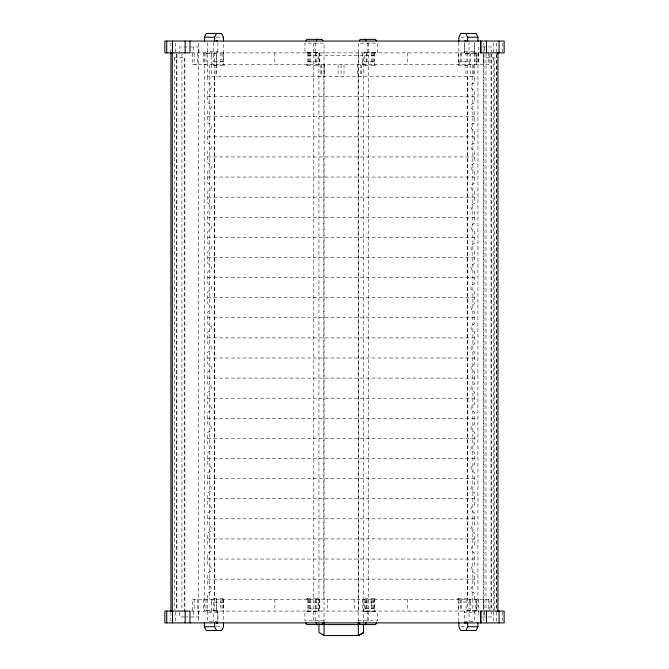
<?xml version="1.0" encoding="UTF-8"?>
<svg xmlns="http://www.w3.org/2000/svg" width="669" height="669" viewBox="0 0 669 669"><rect width="100%" height="100%" fill="white"/><g stroke="black" fill="none" stroke-linecap="round" stroke-linejoin="round"><path stroke-width="0.5" stroke-dasharray="3.35 2.51" d="M216.171 611.065A2.024 1.012 -89.9 0 1 217.308 610.655A2.024 1.012 -89.9 0 1 217.893 612.637L217.893 621.317L207.658 621.317L207.674 611.065M466.176 52.876A2.024 1.012 -90 0 1 465.039 53.294A2.024 1.012 -90 0 1 464.445 51.304L464.445 42.632M476.42 52.876A2.024 1.012 -90 0 1 475.283 53.294A2.024 1.012 -90 0 1 474.689 51.304L474.689 42.632M211.73 55.845L211.755 52.884L211.789 64.709M211.73 602.192L211.755 599.24L211.73 611.065M375.894 611.065A2.024 1.012 -89.9 0 1 374.473 611.09A2.024 1.012 -89.9 0 1 374.439 608.246L374.439 602.058A2.024 1.012 -90 0 1 374.439 599.29A2.024 1.012 89.9 0 1 375.894 599.24M374.439 608.246L364.245 608.196M364.212 608.221L364.212 602.075A2.024 1.012 -89.9 0 1 364.229 599.223A2.024 1.012 -89.9 0 1 365.659 599.24L365.617 611.065A2.024 1.012 90 0 1 364.229 611.081A2.024 1.012 90 0 1 364.204 608.23L364.237 608.205M196.535 64.709L195.248 64.709M206.027 52.884L206.027 64.709L204.363 64.709L207.256 64.709L207.256 52.884M475.726 610.471L465.331 610.488M216.346 37.205L223.513 37.205M460.882 37.205L466 37.205M482.491 46.964L491.514 46.964L491.514 51.898M464.445 51.304L474.689 51.304M307.163 52.282L317.407 52.282M364.94 52.282L375.184 52.282M191.041 52.876L479.631 52.884M206.771 53.461L217.007 53.461M465.331 53.461L475.575 53.461M316.688 52.876A2.024 1.012 89.9 0 1 318.126 52.884A2.024 1.012 89.9 0 1 318.126 55.753L307.882 55.744A2.024 1.012 89.9 0 0 307.882 52.884A2.024 1.012 89.9 0 0 306.444 52.876M365.659 52.876A2.024 1.012 -90 0 0 364.22 52.876A2.024 1.012 -90 0 0 364.22 55.744L374.464 55.744A2.024 1.012 89.9 0 1 374.464 52.876A2.024 1.012 89.9 0 1 375.894 52.884M173.84 57.827L184.903 57.827L184.903 611.065M214.707 64.709A2.024 1.02 -90 0 1 213.269 64.701A2.024 1.02 -90 0 1 213.269 61.832L223.513 61.841L223.513 42.398M316.688 64.709A2.024 1.012 -89.9 0 0 318.126 64.701A2.024 1.012 -89.9 0 0 318.126 61.832L307.882 61.841A2.024 1.012 -89.9 0 1 307.882 64.701A2.024 1.012 -89.9 0 1 306.444 64.709M364.22 55.744L364.22 61.841L374.464 61.841A2.024 1.012 -90 0 0 374.464 64.709A2.024 1.012 -90 0 0 375.894 64.701M458.834 42.398L458.834 61.841L469.069 61.841L469.069 42.398M213.988 65.303L224.232 65.303M307.163 65.303L317.407 65.303M364.94 65.303L375.184 65.303M458.114 65.303L468.359 65.303M207.758 96.645L474.589 96.645M207.758 116.749L474.589 116.749M207.758 136.852L474.589 136.852M207.758 156.956L474.589 156.956M207.758 177.059L474.589 177.059M207.758 197.163L474.589 197.163M207.758 217.266L474.589 217.266M207.758 237.37L474.589 237.37M207.758 257.473L474.589 257.473M207.758 277.576L474.589 277.576M207.758 297.68L474.589 297.68M207.758 317.783L474.589 317.783M207.758 337.887L474.589 337.887M207.758 357.99L474.589 357.99M207.758 378.094L474.589 378.094M207.758 398.197L474.589 398.197M207.758 418.301L474.589 418.301M207.758 438.404L474.589 438.404M207.758 458.508L474.589 458.508M207.758 478.619L474.589 478.619M207.758 498.723L474.589 498.723M207.758 518.826L474.589 518.826M207.758 538.93L474.589 538.93M207.758 559.033L474.589 559.033M207.758 579.137L474.589 579.137M213.988 598.646L224.232 598.646M307.163 598.646L317.407 598.646M364.94 598.646L375.184 598.646M458.114 598.646L468.359 598.646M214.707 599.24A2.024 1.012 -89.9 0 0 213.277 599.24A2.024 1.012 -89.9 0 0 213.269 602.108L223.513 602.108L223.513 621.551M316.688 599.232A2.024 1.012 89.9 0 1 318.126 599.24A2.024 1.012 89.9 0 1 318.126 602.108L307.882 602.108A2.024 1.012 89.9 0 0 307.882 599.24A2.024 1.012 89.9 0 0 306.444 599.24M364.245 602.108L374.423 602.108M458.834 621.551L458.834 602.108L469.069 602.108A2.024 1.012 90 0 0 469.069 599.24A2.024 1.012 90 0 0 467.639 599.24M318.126 602.108L318.126 608.196L307.882 608.196A2.024 1.012 -90 0 1 307.882 611.065A2.024 1.012 -90 0 1 306.444 611.065M206.771 610.488L217.007 610.488M191.041 611.065L479.631 611.065M307.163 611.658L317.407 611.658M364.94 611.658L375.184 611.658M217.893 612.637L207.658 612.637A2.024 1.012 90 0 0 207.064 610.655A2.024 1.012 90 0 0 205.927 611.065M184.209 616.977L179.61 616.977L179.61 611.065M184.535 616.977L198.927 616.977L198.927 611.065M482.491 616.977L491.514 616.977L491.514 612.051M324.039 620.824L304.922 620.824L304.922 611.065M358.308 620.824L377.425 620.824L377.425 611.065M216.346 626.736L221.464 626.736M460.882 626.736L466 626.736M367.013 611.006L371.596 611.006M476.42 611.065L476.311 610.914A2.024 1.012 -89.9 0 0 474.965 611.065L474.689 612.637L464.445 612.637A2.024 1.012 -90 0 1 465.039 610.655A2.024 1.012 -90 0 1 466.176 611.065M470.616 602.192L470.591 599.24L470.566 611.065M362.514 61.757L362.539 64.709M502.243 43.025L502.243 51.898M502.243 612.051L502.243 620.916M496.54 43.025L496.54 53.587M496.54 54.632L496.54 611.399M496.54 612.051L496.54 621.844M496.54 53.921L496.54 610.019M494.307 610.019L494.307 57.827L483.244 57.827L483.244 610.019M493.605 57.827L493.605 610.019M493.237 43.025L493.237 51.898M493.237 612.051L493.237 620.916M491.514 53.921L491.514 610.019M491.021 53.921L491.021 610.019M489.85 53.863L489.85 64.709L192.404 64.709L192.404 52.876M489.85 610.078L489.85 599.24L192.404 599.24L192.404 611.065M488.211 52.884L488.211 64.709M488.211 599.24L488.211 611.065M485.995 53.921L485.995 610.019M484.331 46.964L484.331 51.898M484.331 612.051L484.331 616.977M483.888 43.025L483.888 51.898M483.896 53.871L483.938 610.019M483.888 612.051L483.888 620.916M483.804 53.871L483.804 64.709M483.804 599.24L483.804 610.078M478.812 46.964L478.812 64.709M478.812 599.24L478.812 616.977M478.168 52.884L478.168 64.709M477.942 52.876L477.909 611.065M476.345 610.939L476.345 599.24L476.311 611.065M475.09 52.884L475.09 64.709M475.115 599.24L475.115 611.065M474.681 43.025L474.681 52.876M474.681 611.065L474.689 621.317L464.445 621.317L464.445 611.065M474.589 599.24L474.589 593.436L474.078 592.851A3.696 3.696 0 0 1 474.078 585.526L474.589 584.94L474.589 573.325L474.078 572.739A3.696 3.696 0 0 1 474.078 565.422L474.589 564.837L474.589 553.221L474.078 552.636A3.696 3.696 0 0 1 474.078 545.319L474.589 544.733L474.589 533.118L474.078 532.532A3.696 3.696 0 0 1 474.078 525.215L474.589 524.63L474.589 513.014L474.078 512.429A3.696 3.696 0 0 1 474.078 505.112L474.589 504.526L474.589 492.911L474.078 492.325A3.696 3.696 0 0 1 474.078 485.008L474.589 484.423L474.589 472.807L474.078 472.222A3.696 3.696 0 0 1 474.078 464.905L474.589 464.319L474.589 452.704L474.078 452.119A3.696 3.696 0 0 1 474.078 444.801L474.589 444.216L474.589 432.6L474.078 432.015A3.696 3.696 0 0 1 474.078 424.698L474.589 424.113L474.589 412.497L474.078 411.912A3.696 3.696 0 0 1 474.078 404.594L474.589 404.009L474.589 392.394L474.078 391.808A3.696 3.696 0 0 1 474.078 384.491L474.589 383.906L474.589 372.29L474.078 371.705A3.696 3.696 0 0 1 474.078 364.388L474.589 363.802L474.589 352.187L474.078 351.601A3.696 3.696 0 0 1 474.078 344.284L474.589 343.699L474.589 332.083L474.078 331.498A3.696 3.696 0 0 1 474.078 324.181L474.589 323.587L474.589 311.98L474.078 311.394A3.696 3.696 0 0 1 474.078 304.069L474.589 303.483L474.589 291.876L474.078 291.291A3.696 3.696 0 0 1 474.078 283.965L474.589 283.38L474.589 271.773L474.078 271.188A3.696 3.696 0 0 1 474.078 263.862L474.589 263.277L474.589 251.669L474.078 251.084A3.696 3.696 0 0 1 474.078 243.759L474.589 243.173L474.589 231.566L474.078 230.981A3.696 3.696 0 0 1 474.078 223.655L474.589 223.07L474.589 211.463L474.078 210.877A3.696 3.696 0 0 1 474.078 203.552L474.589 202.966L474.589 191.359L474.078 190.774A3.696 3.696 0 0 1 474.078 183.448L474.589 182.863L474.589 171.256L474.078 170.67A3.696 3.696 0 0 1 474.078 163.345L474.589 162.759L474.589 151.152L474.078 150.558A3.696 3.696 0 0 1 474.078 143.241L474.589 142.656L474.589 131.04L474.078 130.455A3.696 3.696 0 0 1 474.078 123.138L474.589 122.552L474.589 110.937L474.078 110.352A3.696 3.696 0 0 1 474.078 103.034L474.589 102.449L474.589 90.833L474.078 90.248A3.696 3.696 0 0 1 474.078 82.931L474.589 82.346L474.589 76.542L207.699 76.542L207.699 64.709M474.329 64.709L474.329 76.542M474.212 52.884L474.212 64.709M473.15 64.709L473.15 76.542M472.858 64.709L472.858 599.24M472.824 599.24L472.824 611.065M470.55 52.884L470.616 64.709M470.391 64.709L470.391 76.542M469.069 602.108L469.069 621.551M467.698 52.876L467.698 611.065M467.539 76.542L467.539 599.24M466.05 52.884L466.05 64.709M466.117 599.24L466.117 611.065M465.959 64.709L465.959 76.542M464.445 43.025L464.445 52.876M461.493 52.884L461.493 64.709M461.493 599.24L461.493 611.065M460.247 52.884L460.247 64.709M460.247 599.24L460.247 611.065M458.6 52.884L458.6 64.709M458.6 599.24L458.6 611.065M407.488 52.884L407.488 64.709M407.488 599.24L407.488 611.065M377.425 52.876L377.425 43.117L358.308 43.117L358.291 622.488M374.506 52.884L374.506 64.709M374.506 599.24L374.506 611.065M373.82 52.884L373.82 64.709M373.82 599.24L373.82 611.065M372.817 52.884L372.817 64.709M372.85 599.24L372.85 611.065M371.671 602.108L371.671 608.196M371.596 52.884L371.596 64.709M371.596 599.24L371.596 611.065M368.552 43.117L368.552 620.824M367.181 43.117L367.181 52.876M367.181 611.065L367.181 620.824M367.013 52.884L367.013 64.709M367.013 599.24L367.013 611.065M366.236 52.884L366.236 64.709M366.236 599.24L366.236 611.065M363.443 623.533L363.443 55.243L318.929 55.243L318.929 623.533M362.514 52.884L362.581 64.709M362.514 599.24L362.581 611.065M361.302 64.709L361.302 76.542M360.783 64.709L360.783 76.542M358.283 52.884L358.283 64.709M358.283 611.065L358.124 64.709M357.664 64.709L357.664 76.542M354.629 599.24L354.629 611.065M344.033 64.709L344.033 76.542M341.073 64.709L341.073 76.542M338.121 64.709L338.121 76.542M327.718 599.24L327.718 611.065M324.34 64.709L324.34 76.542M324.047 622.488L324.039 43.117L304.922 43.117L304.922 52.876M323.905 64.709L323.88 599.24M321.245 64.709L321.245 76.542M320.852 64.709L320.852 76.542M319.832 52.884L319.832 64.709M319.832 599.24L319.832 611.065M319.765 52.884L319.765 64.709M319.765 599.24L319.765 611.065M318.126 55.744L318.126 61.841M316.111 52.884L316.111 64.709M316.111 599.24L316.111 611.065M315.333 52.884L315.333 64.709M315.333 599.24L315.333 611.065M315.166 43.117L315.166 52.876M315.166 611.065L315.166 620.824M313.794 43.117L313.794 620.824M310.751 52.884L310.751 64.709M310.751 599.24L310.751 611.065M309.53 52.884L309.53 64.709M309.53 599.24L309.53 611.065M308.526 52.884L308.526 64.709M308.526 599.24L308.526 611.065M307.84 52.884L307.84 64.709M307.84 599.24L307.84 611.065M274.859 52.884L274.859 64.709M274.859 599.24L274.859 611.065M223.747 52.884L223.747 64.709M223.747 599.24L223.747 611.065M222.1 52.884L222.1 64.709M222.1 599.24L222.1 611.065M220.854 52.884L220.854 64.709M220.854 599.24L220.854 611.065M217.893 42.632L217.893 52.876M217.893 611.065L217.893 620.916M216.288 64.709L216.288 52.884L216.137 76.542M216.07 64.709L216.07 76.542M214.649 52.876L214.649 611.065M214.49 76.542L214.49 599.24M213.277 42.398L213.277 61.841M213.277 602.108L213.277 621.551M211.638 64.709L211.638 76.542M209.489 64.709L209.489 599.24M207.758 76.542L207.758 82.346L208.268 82.931A3.696 3.696 0 0 1 208.268 90.248L207.758 90.833L207.758 102.449L208.268 103.034A3.696 3.696 0 0 1 208.268 110.352L207.758 110.937L207.758 122.552L208.268 123.138A3.696 3.696 0 0 1 208.268 130.455L207.758 131.04L207.758 142.656L208.268 143.241A3.696 3.696 0 0 1 208.268 150.558L207.758 151.152L207.758 162.759L208.268 163.345A3.696 3.696 0 0 1 208.268 170.67L207.758 171.256L207.758 182.863L208.268 183.448A3.696 3.696 0 0 1 208.268 190.774L207.758 191.359L207.758 202.966L208.268 203.552A3.696 3.696 0 0 1 208.268 210.877L207.758 211.463L207.758 223.07L208.268 223.655A3.696 3.696 0 0 1 208.268 230.981L207.758 231.566L207.758 243.173L208.268 243.759A3.696 3.696 0 0 1 208.268 251.084L207.758 251.669L207.758 263.277L208.268 263.862A3.696 3.696 0 0 1 208.268 271.188L207.758 271.773L207.758 283.38L208.268 283.965A3.696 3.696 0 0 1 208.268 291.291L207.758 291.876L207.758 303.483L208.268 304.069A3.696 3.696 0 0 1 208.268 311.394L207.758 311.98L207.758 323.587L208.268 324.181A3.696 3.696 0 0 1 208.268 331.498L207.758 332.083L207.758 343.699L208.268 344.284A3.696 3.696 0 0 1 208.268 351.601L207.758 352.187L207.758 363.802L208.268 364.388A3.696 3.696 0 0 1 208.268 371.705L207.758 372.29L207.758 383.906L208.268 384.491A3.696 3.696 0 0 1 208.268 391.808L207.758 392.394L207.758 404.009L208.268 404.594A3.696 3.696 0 0 1 208.268 411.912L207.758 412.497L207.758 424.113L208.268 424.698A3.696 3.696 0 0 1 208.268 432.015L207.758 432.6L207.758 444.216L208.268 444.801A3.696 3.696 0 0 1 208.268 452.119L207.758 452.704L207.758 464.319L208.268 464.905A3.696 3.696 0 0 1 208.268 472.222L207.758 472.807L207.758 484.423L208.268 485.008A3.696 3.696 0 0 1 208.268 492.325L207.758 492.911L207.758 504.526L208.268 505.112A3.696 3.696 0 0 1 208.268 512.429L207.758 513.014L207.758 524.63L208.268 525.215A3.696 3.696 0 0 1 208.268 532.532L207.758 533.118L207.758 544.733L208.268 545.319A3.696 3.696 0 0 1 208.268 552.636L207.758 553.221L207.758 564.837L208.268 565.422A3.696 3.696 0 0 1 208.268 572.739L207.758 573.325L207.758 584.94L208.268 585.526A3.696 3.696 0 0 1 208.268 592.851L207.758 593.436L207.758 599.24M207.658 42.632L207.674 52.876M207.256 599.24L207.256 611.065M206.027 599.24L206.027 611.065M204.405 52.876L204.363 611.065M203.435 52.876L203.435 64.709M203.435 599.24L203.435 611.065M198.927 52.876L198.927 46.964L179.61 46.964L179.61 51.898M198.442 43.025L198.442 620.916M197.322 52.884L197.322 64.709M197.322 599.24L197.322 611.065M194.135 52.884L194.135 64.709M194.135 599.24L194.135 611.065M193.408 46.964L193.408 52.876M193.408 611.065L193.408 616.977M184.201 57.827L184.201 610.019M181.943 53.921L181.943 610.019M176.917 53.921L176.917 610.019M176.424 53.921L176.424 610.019M175.345 43.025L175.345 51.898M175.345 612.051L175.345 620.916M174.542 57.827L174.542 610.019M170.904 43.025L170.904 52.876M170.904 612.051L170.904 621.844M365.659 64.701A2.024 1.012 -90 0 1 364.22 64.709A2.024 1.012 -90 0 1 364.22 61.841M469.069 61.841A2.024 1.012 90 0 1 469.069 64.709A2.024 1.012 90 0 1 467.639 64.709M458.834 61.832A2.024 1.012 -89.9 0 1 458.834 64.701A2.024 1.012 -89.9 0 1 457.395 64.709M457.395 599.24A2.024 1.012 90 0 1 458.834 599.24A2.024 1.012 90 0 1 458.834 602.108M205.927 52.876A2.024 1.012 90 0 0 207.064 53.294A2.024 1.012 90 0 0 207.658 51.304L217.893 51.304A2.024 1.012 90 0 1 217.308 53.294A2.024 1.012 90 0 1 216.171 52.876M224.951 64.709A2.024 1.02 -90 0 1 223.513 64.701A2.024 1.02 -90 0 1 223.513 61.832M223.513 602.1A2.024 1.012 89.8 0 1 223.513 599.24A2.024 1.012 89.8 0 1 224.951 599.24M318.126 608.196A2.024 1.012 90 0 1 318.126 611.065A2.024 1.012 90 0 1 316.688 611.065M476.395 64.709L476.395 52.884L476.311 64.709M216.288 611.065L216.288 599.24L216.229 611.065"/><path stroke-width="1" d="M204.405 41.052L204.405 37.205L206.278 33.45L221.64 33.45L223.513 37.205L223.513 41.361M214.649 41.052L214.649 37.205L216.522 33.45M306.051 40.868L306.803 39.362L322.157 39.362L322.91 40.868M316.295 40.868L317.047 39.362M359.437 40.868L360.19 39.362L375.543 39.362L376.296 40.868M322.157 624.578L323.286 622.329M365.299 624.578L366.428 622.329M376.672 622.329L375.543 624.578L306.803 624.578L305.674 622.329M465.825 630.491L467.698 626.736L467.698 622.889M477.942 622.889L477.942 626.736L476.06 630.491L460.707 630.491L458.834 626.736L458.834 622.588M363.443 624.344L363.443 632.69L358.5 635.55L324.256 635.55L318.929 632.473L318.929 624.127M363.443 632.69L358.291 635.55L358.325 622.488M204.405 37.205L214.649 37.205M465.825 33.45L467.698 37.205L477.942 37.205L477.942 41.052M204.405 622.889L204.405 626.736L214.649 626.736L216.522 630.491M467.698 626.736L477.942 626.736M477.942 37.205L476.06 33.45L460.707 33.45L458.834 37.205L458.834 41.361M365.299 39.362L366.052 40.868M359.061 622.329L360.19 624.578M315.919 622.329L317.047 624.578M204.405 626.736L206.278 630.491L221.64 630.491L223.513 626.736L223.513 622.588M499.082 41.052L499.082 52.876M499.082 611.065L499.082 622.889M497.937 52.542L497.937 611.399M486.488 41.052L486.488 52.876M486.488 611.065L486.488 622.889M480.961 41.052L480.961 52.876M480.961 611.065L480.961 622.889M480.618 41.052L480.618 52.876L504.142 52.876L504.142 41.052L164.858 41.052L164.858 52.876L189.971 52.876L189.971 41.052M480.618 622.889L480.618 611.065L504.142 611.065L504.142 622.889L164.858 622.889L164.858 611.065L189.971 611.065L189.971 622.889M467.698 37.205L467.698 41.052M324.047 622.488L324.047 635.433M214.649 622.889L214.649 626.736M185.146 41.052L185.146 52.876M185.146 611.065L185.146 622.889M172.552 41.052L172.552 52.876M172.552 611.065L172.552 622.889M172.301 52.542L172.301 611.399M170.904 52.542L170.904 611.399M166.757 41.052L166.757 52.876M166.757 611.065L166.757 622.889M464.779 40.976A2.024 1.012 90 0 1 466.176 41.052M466.176 622.889A2.024 1.012 90 0 1 464.587 622.496M216.171 41.052A2.024 1.012 -90 0 1 217.559 40.976M217.76 622.496A2.024 1.012 90 0 1 216.171 622.889"/></g></svg>
